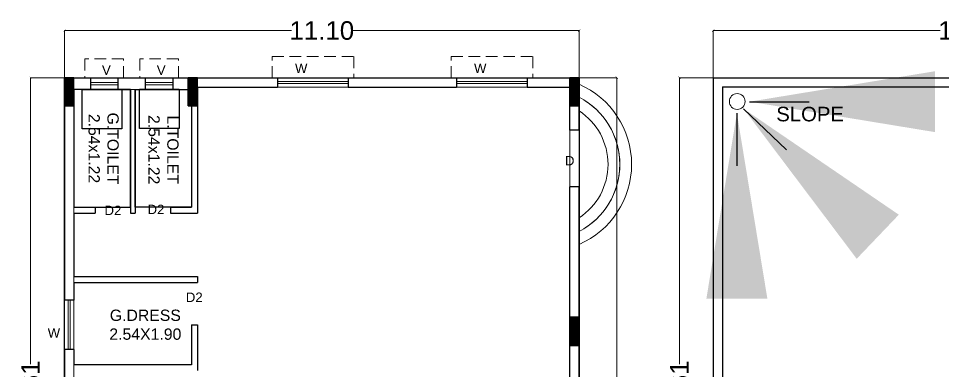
# Model space of a CAD drawing. Header units: metres. Extents: x 0 to 63445, y 32361 to 32804.
# Drawn here: x 63250.76 to 63270.68, y 32736.31 to 32743.91 of the extents above; entities that cross this region are included whole.
import ezdxf

# ---------------------------------------------------------------- set-up
doc = ezdxf.new("R2010")
doc.units = ezdxf.units.M
doc.header["$MEASUREMENT"] = 0
doc.header["$PDMODE"] = 34
doc.header["$PDSIZE"] = -10
doc.linetypes.add('DASHED2', pattern=[0.375, 0.25, -0.125])
doc.layers.get('0').update_dxf_attribs({"lineweight": 25})
for name, color, linetype, plot in [('BLK_3_FLR_1_BATH', 3, 'Continuous', False), ('BLK_3_FLR_1_BLT_UP_AREA', 14, 'Continuous', False), ('BLK_3_FLR_1_WATER_CLOSET', 2, 'Continuous', False)]:
    doc.layers.add(name, color=color, linetype=linetype, plot=plot)
for name, color, linetype, lineweight in [('BLK_3_FLR_1_UNITFA', 7, 'Continuous', 0), ('COLUMN', 1, 'Continuous', 30), ('DIM', 56, 'Continuous', 20), ('STEPS', 114, 'Continuous', 20), ('TEXT-2', 65, 'Continuous', 18), ('wall', 7, 'Continuous', 30), ('window', 154, 'Continuous', 9)]:
    doc.layers.add(name, color=color, linetype=linetype, lineweight=lineweight)
doc.layers.add('text', color=65, linetype='Continuous')
doc.styles.add('8IN', font='arial.ttf', dxfattribs={"height": 8})
doc.styles.add('AutoDCRFont', font='arial.ttf')
doc.styles.get("Standard").update_dxf_attribs({"font": 'arial.ttf', "height": 0.4})
doc.styles.add('TNR', font='times.ttf', dxfattribs={"height": 0.5})
doc.dimstyles.new('ARCHANA', dxfattribs={"dimscale": 0, "dimtxt": 0.5, "dimasz": 0.5, "dimexe": 0, "dimexo": 0, "dimgap": 0, "dimtad": 0, "dimzin": 0, "dimdsep": 46, "dimtxsty": 'TNR', "dimblk": 'ARCHTICK', "dimcen": 0.09, "dimclrd": 36, "dimclre": 36, "dimclrt": 7, "dimadec": 0, "dimazin": 0, "dimtfac": 1, "dimtofl": 0, "dimtmove": 0, "dimatfit": 3, "dimldrblk": 'ARCHTICK', "dimfxl": 1, "dimfrac": 2, "dimtolj": 1, "dimtzin": 0, "dimlwd": -1, "dimlwe": -1, "dimarcsym": 0})
doc.dimstyles.new('interior', dxfattribs={"dimtxt": 7, "dimasz": 4, "dimexe": 0.18, "dimexo": 0.0625, "dimgap": 0.09, "dimtad": 0, "dimdec": 0, "dimzin": 0, "dimdsep": 46, "dimlunit": 3, "dimtxsty": 'Standard', "dimblk": 'OPEN90', "dimcen": 0.09, "dimse1": 1, "dimse2": 1, "dimadec": 0, "dimazin": 0, "dimtfac": 1, "dimtdec": 0, "dimtofl": 0, "dimtmove": 0, "dimatfit": 3, "dimfxl": 1, "dimtolj": 1, "dimtzin": 0, "dimarcsym": 0})

# ---------------------------------------------------------------- blocks, each defined once
blk = doc.blocks.new('A$C7D115503')
at = {"layer": 'COLUMN', "ltscale": 3}
h = blk.add_hatch(dxfattribs=at)
h.set_pattern_fill('ANSI31', color=256, style=0)
h.paths.add_polyline_path([(-14.36, -11.59), (-6.36, -11.59), (-6.36, 12.41), (-14.36, 12.41)])
at = {"layer": 'COLUMN', "ltscale": 0.05}
for p, q in [((-14.36, 12.41), (-6.36, 12.41)), ((-14.36, 12.41), (-14.36, -11.59)), ((-6.36, 12.41), (-6.36, -11.59)), ((-6.36, -11.59), (-14.36, -11.59))]:
    blk.add_line(p, q, dxfattribs=at)
blk = doc.blocks.new('_ArchTick')
at = {"color": 0, "linetype": 'ByBlock', "const_width": 0.15}
blk.add_lwpolyline([(-0.5, -0.5), (0.5, 0.5)], dxfattribs=at)
blk = doc.blocks.new('*D803')
at = {"layer": 'Defpoints', "color": 0, "ltscale": 3, "transparency": 16777216}
for p in [(63251.748, 32742.634), (63251.02, 32729.028), (63251.748, 32729.028)]:
    blk.add_point(p, dxfattribs=at)
at = {"layer": 'DIM', "ltscale": 3, "transparency": 16777216}
for p, q in [((63251.748, 32742.634), (63251.02, 32742.634)), ((63251.02, 32742.634), (63251.02, 32736.448)), ((63251.02, 32729.028), (63251.02, 32735.213)), ((63251.748, 32729.028), (63251.02, 32729.028))]:
    blk.add_line(p, q, dxfattribs=at)
at = {"layer": 'DIM', "ltscale": 3, "transparency": 16777216, "xscale": 0.05, "yscale": 0.05, "zscale": 0.05}
for p, rotation in [((63251.02, 32742.634), 90), ((63251.02, 32729.028), 270)]:
    blk.add_blockref('_ArchTick', p, dxfattribs=dict(at, rotation=rotation))
at = {"layer": 'DIM', "color": 7, "ltscale": 3, "transparency": 16777216, "insert": (63251.02, 32735.831), "char_height": 0.4, "attachment_point": 5, "rotation": 90}
blk.add_mtext('\\A1;13.61', dxfattribs=at)
blk = doc.blocks.new('*D807')
at = {"layer": 'Defpoints', "color": 0, "ltscale": 3, "transparency": 16777216}
for p in [(63262.848, 32743.65), (63251.748, 32742.634), (63262.848, 32742.634)]:
    blk.add_point(p, dxfattribs=at)
at = {"layer": 'DIM', "ltscale": 3, "transparency": 16777216}
for p, q in [((63251.748, 32742.634), (63251.748, 32743.65)), ((63251.748, 32743.65), (63256.643, 32743.65)), ((63262.848, 32743.65), (63257.953, 32743.65)), ((63262.848, 32742.634), (63262.848, 32743.65))]:
    blk.add_line(p, q, dxfattribs=at)
at = {"layer": 'DIM', "ltscale": 3, "transparency": 16777216, "xscale": 0.05, "yscale": 0.05, "zscale": 0.05, "rotation": 180}
blk.add_blockref('_ArchTick', (63251.748, 32743.65), dxfattribs=at)
at = {"layer": 'DIM', "ltscale": 3, "transparency": 16777216, "xscale": 0.05, "yscale": 0.05, "zscale": 0.05}
blk.add_blockref('_ArchTick', (63262.848, 32743.65), dxfattribs=at)
at = {"layer": 'DIM', "color": 7, "ltscale": 3, "transparency": 16777216, "insert": (63257.298, 32743.65), "char_height": 0.4, "attachment_point": 5}
blk.add_mtext('\\A1;11.10', dxfattribs=at)
blk = doc.blocks.new('*D808')
at = {"layer": 'Defpoints', "color": 0, "ltscale": 3, "transparency": 16777216}
for p in [(63262.848, 32742.634), (63262.848, 32727.554), (63263.662, 32727.554)]:
    blk.add_point(p, dxfattribs=at)
at = {"layer": 'DIM', "ltscale": 3, "transparency": 16777216}
for p, q in [((63262.848, 32742.634), (63263.662, 32742.634)), ((63263.662, 32742.634), (63263.662, 32735.75)), ((63263.662, 32727.554), (63263.662, 32734.437)), ((63262.848, 32727.554), (63263.662, 32727.554))]:
    blk.add_line(p, q, dxfattribs=at)
at = {"layer": 'DIM', "ltscale": 3, "transparency": 16777216, "xscale": 0.05, "yscale": 0.05, "zscale": 0.05}
for p, rotation in [((63263.662, 32742.634), 90), ((63263.662, 32727.554), 270)]:
    blk.add_blockref('_ArchTick', p, dxfattribs=dict(at, rotation=rotation))
at = {"layer": 'DIM', "color": 7, "ltscale": 3, "transparency": 16777216, "insert": (63263.662, 32735.094), "char_height": 0.4, "attachment_point": 5, "rotation": 90}
blk.add_mtext('\\A1;15.08', dxfattribs=at)
blk = doc.blocks.new('*D785')
at = {"layer": 'Defpoints', "color": 0, "ltscale": 3, "transparency": 16777216}
for p in [(63265.74, 32742.634), (63265.012, 32729.028), (63265.74, 32729.028)]:
    blk.add_point(p, dxfattribs=at)
at = {"layer": 'DIM', "ltscale": 3, "transparency": 16777216}
for p, q in [((63265.74, 32742.634), (63265.012, 32742.634)), ((63265.012, 32742.634), (63265.012, 32736.448)), ((63265.012, 32729.028), (63265.012, 32735.213)), ((63265.74, 32729.028), (63265.012, 32729.028))]:
    blk.add_line(p, q, dxfattribs=at)
at = {"layer": 'DIM', "ltscale": 3, "transparency": 16777216, "xscale": 0.05, "yscale": 0.05, "zscale": 0.05}
for p, rotation in [((63265.012, 32742.634), 90), ((63265.012, 32729.028), 270)]:
    blk.add_blockref('_ArchTick', p, dxfattribs=dict(at, rotation=rotation))
at = {"layer": 'DIM', "color": 7, "ltscale": 3, "transparency": 16777216, "insert": (63265.012, 32735.831), "char_height": 0.4, "attachment_point": 5, "rotation": 90}
blk.add_mtext('\\A1;13.61', dxfattribs=at)
blk = doc.blocks.new('*D789')
at = {"layer": 'Defpoints', "color": 0, "ltscale": 3, "transparency": 16777216}
for p in [(63276.84, 32743.65), (63265.74, 32742.634), (63276.84, 32742.634)]:
    blk.add_point(p, dxfattribs=at)
at = {"layer": 'DIM', "ltscale": 3, "transparency": 16777216}
for p, q in [((63265.74, 32742.634), (63265.74, 32743.65)), ((63265.74, 32743.65), (63270.634, 32743.65)), ((63276.84, 32743.65), (63271.945, 32743.65)), ((63276.84, 32742.634), (63276.84, 32743.65))]:
    blk.add_line(p, q, dxfattribs=at)
at = {"layer": 'DIM', "ltscale": 3, "transparency": 16777216, "xscale": 0.05, "yscale": 0.05, "zscale": 0.05, "rotation": 180}
blk.add_blockref('_ArchTick', (63265.74, 32743.65), dxfattribs=at)
at = {"layer": 'DIM', "ltscale": 3, "transparency": 16777216, "xscale": 0.05, "yscale": 0.05, "zscale": 0.05}
blk.add_blockref('_ArchTick', (63276.84, 32743.65), dxfattribs=at)
at = {"layer": 'DIM', "color": 7, "ltscale": 3, "transparency": 16777216, "insert": (63271.29, 32743.65), "char_height": 0.4, "attachment_point": 5}
blk.add_mtext('\\A1;11.10', dxfattribs=at)
blk = doc.blocks.new('_Open90')
at = {"color": 0, "linetype": 'ByBlock', "lineweight": -2}
for p, q in [((-0.5, 0.5), (0, 0)), ((0, 0), (-1, 0)), ((0, 0), (-0.5, -0.5))]:
    blk.add_line(p, q, dxfattribs=at)

msp = doc.modelspace()

# ---------------------------------------------------------------- linework, layer by layer
at = {"lineweight": 20}
msp.add_circle((63266.2572, 32742.1203), 0.1703, dxfattribs=at)
at = {"layer": 'BLK_3_FLR_1_BATH', "color": 3, "ltscale": 0.5}
for points in [[(63251.9511, 32739.8394), (63253.1703, 32739.8394), (63253.1703, 32742.3795), (63251.9511, 32742.3795)], [(63253.2719, 32742.3795), (63254.4912, 32742.3795), (63254.4912, 32739.8394), (63253.2719, 32739.8394)]]:
    msp.add_lwpolyline(points, close=True, dxfattribs=at)
at = {"layer": 'BLK_3_FLR_1_BLT_UP_AREA', "color": 14}
msp.add_lwpolyline([(63251.7479, 32742.6335), (63262.848, 32742.6335), (63262.848, 32727.5543), (63254.415, 32727.5543), (63254.415, 32728.7735), (63253.1649, 32728.7735), (63253.1649, 32729.0275), (63251.7479, 32729.0275), (63251.7479, 32742.6335)], close=True, dxfattribs=at)
at = {"layer": 'BLK_3_FLR_1_UNITFA', "color": 8, "ltscale": 0.5}
msp.add_lwpolyline([(63254.6182, 32742.4303), (63262.6448, 32742.4303), (63262.6448, 32727.7575), (63254.6182, 32727.7575), (63254.6182, 32734.4125), (63251.9511, 32734.4125), (63251.9511, 32742.3795), (63254.4912, 32742.3795)], close=True, dxfattribs=at)
at = {"layer": 'BLK_3_FLR_1_WATER_CLOSET', "color": 3, "ltscale": 0.5}
for points in [[(63252.1324, 32742.3795), (63252.989, 32742.3795), (63252.989, 32741.5307), (63252.1324, 32741.5307)], [(63253.3661, 32742.3839), (63254.2227, 32742.3839), (63254.2227, 32741.5352), (63253.3661, 32741.5352)]]:
    msp.add_lwpolyline(points, close=True, dxfattribs=at)
at = {"layer": 'STEPS'}
for radius, start, end in [(1.8874, 293.61715, 66.38285), (1.6334, 297.57592, 62.42408), (1.6334, 303.24143, 56.75857), (1.3794, 303.24143, 56.75857)]:
    msp.add_arc((63262.0919, 32740.7636), radius, start, end, dxfattribs=at)
at = {"layer": 'wall'}
for p, q in [((63251.7479, 32742.6335), (63251.7479, 32737.8336)), ((63252.8152, 32742.6335), (63253.5, 32742.6335)), ((63253.6778, 32742.6335), (63254.3642, 32742.6335)), ((63254.3642, 32742.6335), (63256.3418, 32742.6335)), ((63257.8658, 32742.6335), (63260.2024, 32742.6335)), ((63261.7264, 32742.6335), (63262.848, 32742.6335)), ((63262.848, 32741.4999), (63262.848, 32742.6335)), ((63265.7397, 32742.6335), (63265.7397, 32734.4125)), ((63265.7397, 32742.6335), (63276.8398, 32742.6335)), ((63251.9511, 32742.3795), (63251.9511, 32739.8394)), ((63252.9079, 32742.3795), (63253.1703, 32742.3795)), ((63253.1703, 32742.3795), (63253.1703, 32739.7124)), ((63253.2719, 32742.3795), (63253.2719, 32739.7124)), ((63253.2719, 32742.3795), (63253.5024, 32742.3795)), ((63254.4912, 32742.3795), (63254.4912, 32739.8394)), ((63254.6182, 32742.4303), (63254.6182, 32739.7124)), ((63254.6182, 32742.4303), (63256.3418, 32742.4303)), ((63257.8658, 32742.4303), (63260.2024, 32742.4303)), ((63261.7264, 32742.4303), (63262.6448, 32742.4303)), ((63262.6448, 32741.4999), (63262.6448, 32742.4303)), ((63265.9397, 32742.4335), (63265.9397, 32734.4125)), ((63265.9397, 32742.4335), (63276.6398, 32742.4335)), ((63262.848, 32741.4999), (63262.6448, 32741.4999)), ((63262.6448, 32727.7575), (63262.6448, 32740.2807)), ((63262.848, 32740.2807), (63262.6448, 32740.2807)), ((63262.848, 32727.5543), (63262.848, 32740.2807)), ((63251.9511, 32739.8394), (63252.4083, 32739.8394)), ((63251.9511, 32739.7124), (63251.9511, 32738.3408)), ((63251.9511, 32739.7124), (63252.4083, 32739.7124)), ((63252.4083, 32739.8394), (63252.4083, 32739.7124)), ((63253.1703, 32739.7124), (63253.2719, 32739.7124)), ((63254.0339, 32739.8394), (63254.0339, 32739.7124)), ((63254.0339, 32739.8394), (63254.4912, 32739.8394)), ((63254.0339, 32739.7124), (63254.6182, 32739.7124)), ((63251.9511, 32738.3408), (63254.6182, 32738.3408)), ((63254.6182, 32738.3408), (63254.6182, 32738.2138)), ((63251.9511, 32738.2138), (63251.9511, 32737.8336)), ((63251.9511, 32738.2138), (63254.6182, 32738.2138)), ((63254.4912, 32737.2993), (63254.4912, 32736.4381)), ((63254.4912, 32737.2993), (63254.6182, 32737.2993)), ((63254.6182, 32737.2993), (63254.6182, 32736.3131)), ((63251.7479, 32736.7667), (63251.7479, 32735.9467)), ((63251.9511, 32736.7667), (63251.9511, 32736.4381))]:
    msp.add_line(p, q, dxfattribs=at)
at = {"layer": 'wall', "ltscale": 0.5}
for p, q in [((63251.7479, 32742.6335), (63252.3181, 32742.6335)), ((63254.4912, 32736.4381), (63251.9511, 32736.4381))]:
    msp.add_line(p, q, dxfattribs=at)
at = {"layer": 'wall', "ltscale": 3}
for p, q in [((63252.3181, 32742.3795), (63252.3181, 32742.6335)), ((63252.9079, 32742.3795), (63252.9079, 32742.6335)), ((63253.5, 32742.3795), (63253.5, 32742.6335)), ((63254.0898, 32742.3795), (63254.0898, 32742.6335)), ((63256.3418, 32742.6335), (63256.3418, 32742.4303)), ((63257.8658, 32742.6335), (63257.8658, 32742.4303)), ((63260.2024, 32742.6335), (63260.2024, 32742.4303)), ((63261.7264, 32742.6335), (63261.7264, 32742.4303)), ((63251.9511, 32737.8336), (63251.7479, 32737.8336)), ((63251.9511, 32736.7667), (63251.7479, 32736.7667))]:
    msp.add_line(p, q, dxfattribs=at)
at = {"layer": 'wall', "ltscale": 0.1}
msp.add_line((63252.3181, 32742.3795), (63251.9511, 32742.3795), dxfattribs=at)
at = {"layer": 'wall', "ltscale": 0.05}
for p, q in [((63252.9079, 32742.3795), (63253.0447, 32742.3795)), ((63254.0898, 32742.3795), (63254.4912, 32742.3795))]:
    msp.add_line(p, q, dxfattribs=at)
at = {"layer": 'wall'}
msp.add_lwpolyline([(63257.8658, 32742.6335), (63260.2024, 32742.6335)], dxfattribs=at)
at = {"layer": 'window'}
for p, q in [((63252.9067, 32742.6335), (63252.3181, 32742.6335)), ((63252.3181, 32742.5336), (63252.9079, 32742.5336)), ((63252.3181, 32742.4795), (63252.9079, 32742.4794)), ((63252.9067, 32742.6335), (63252.9079, 32742.6335)), ((63252.9067, 32742.5336), (63252.9079, 32742.5336)), ((63252.9067, 32742.4795), (63252.9079, 32742.4795)), ((63254.0887, 32742.6335), (63253.5, 32742.6335)), ((63253.5, 32742.5336), (63254.0898, 32742.5336)), ((63253.5, 32742.4795), (63254.0898, 32742.4794)), ((63254.0887, 32742.6335), (63254.0898, 32742.6335)), ((63254.0887, 32742.5336), (63254.0898, 32742.5336)), ((63254.0887, 32742.4795), (63254.0898, 32742.4795)), ((63257.8658, 32742.6335), (63256.3427, 32742.6335)), ((63257.8658, 32742.5536), (63256.3427, 32742.5536)), ((63257.8658, 32742.5103), (63256.3427, 32742.5103)), ((63261.7264, 32742.6335), (63260.2033, 32742.6335)), ((63261.7264, 32742.5536), (63260.2033, 32742.5536)), ((63261.7264, 32742.5103), (63260.2033, 32742.5103)), ((63252.3181, 32742.3795), (63253.1703, 32742.3795)), ((63252.3192, 32742.3795), (63252.3205, 32742.3795)), ((63252.9067, 32742.3795), (63252.9079, 32742.3795)), ((63254.0887, 32742.3839), (63253.5, 32742.3839)), ((63253.5012, 32742.3795), (63253.5024, 32742.3795)), ((63254.0887, 32742.3795), (63254.0898, 32742.3795)), ((63257.8658, 32742.4303), (63256.3427, 32742.4303)), ((63261.7264, 32742.4303), (63260.2033, 32742.4303)), ((63251.7479, 32736.7667), (63251.7479, 32737.8326)), ((63251.8278, 32736.7667), (63251.8278, 32737.8326)), ((63251.8711, 32736.7667), (63251.8711, 32737.8326)), ((63251.9511, 32736.7667), (63251.9511, 32737.8336))]:
    msp.add_line(p, q, dxfattribs=at)
at = {"layer": 'window', "color": 8, "linetype": 'DASHED2'}
for points in [[(63256.2275, 32742.6335), (63256.2275, 32743.0907), (63257.9897, 32743.0907), (63257.9897, 32742.6335)], [(63260.0882, 32742.6335), (63260.0882, 32743.0907), (63261.8503, 32743.0907), (63261.8503, 32742.6335)], [(63253.023, 32742.6335), (63253.023, 32743.0399), (63252.1891, 32743.0399), (63252.1891, 32742.6335)], [(63254.205, 32742.6335), (63254.205, 32743.0399), (63253.371, 32743.0399), (63253.371, 32742.6335)]]:
    msp.add_lwpolyline(points, dxfattribs=at)

# ---------------------------------------------------------------- block references
at = {"layer": 'COLUMN', "ltscale": 0.05, "xscale": -0.025400733691282, "yscale": 0.025400733691282, "zscale": 0.025400733691282, "rotation": 180}
for p in [(63252.1127, 32742.3392), (63254.7798, 32742.3392), (63263.0096, 32742.3392), (63263.0096, 32737.172)]:
    msp.add_blockref('A$C7D115503', p, dxfattribs=at)

# ---------------------------------------------------------------- texts
at = {"style": '8IN'}
msp.add_text('SLOPE', height=0.31338, dxfattribs=at).set_placement((63267.0991, 32741.6919))
at = {"layer": 'text', "char_height": 0.243875, "width": 6.463095, "attachment_point": 7, "rotation": 270}
for s, insert in [('\\pxqc,t13;G.TOILET\\P\\ptz;2.54x1.22', (63252.2646, 32744.3369)), ('\\pxqc,t13;L.TOILET\\P\\ptz;2.54x1.22', (63253.5555, 32744.3118))]:
    msp.add_mtext(s, dxfattribs=dict(at, insert=insert))
at = {"layer": 'text', "attachment_point": 7}
for s, insert, char_height, width in [('\\pxqc;D', (63259.7102, 32740.7406), 0.20321, 5.867919), ('\\pxqc;D2', (63250.7886, 32739.6894), 0.20321, 5.867919), ('\\pxqc;D2', (63249.8602, 32739.6688), 0.20321, 5.867919), ('\\pxqc;D2', (63251.6143, 32737.793), 0.20321, 5.867919), ('\\pxqc;G.DRESS\\P2.54X1.90', (63250.2616, 32736.9739), 0.243875, 6.463095)]:
    msp.add_mtext(s, dxfattribs=dict(at, insert=insert, char_height=char_height, width=width))
at = {"layer": 'TEXT-2', "char_height": 0.2032, "width": 0.183842, "attachment_point": 3, "style": 'AutoDCRFont'}
for s, insert in [('V', (63252.7475, 32742.8975)), ('V', (63253.9294, 32742.8975)), ('W', (63256.9884, 32742.9384)), ('W', (63260.849, 32742.9384)), ('W', (63251.6553, 32737.2272))]:
    msp.add_mtext(s, dxfattribs=dict(at, insert=insert))

# ---------------------------------------------------------------- dimensions: what is measured, and where the dimension line sits
at = {"layer": 'DIM', "ltscale": 3}
for base, p1, p2, picture, middle in [((63262.848, 32743.65), (63251.7479, 32742.6335), (63262.848, 32742.6335), '*D807', (63257.2979, 32743.65)), ((63276.8398, 32743.65), (63265.7397, 32742.6335), (63276.8398, 32742.6335), '*D789', (63271.2898, 32743.65))]:
    dim = msp.add_linear_dim(base=base, p1=p1, p2=p2, dimstyle='ARCHANA', override={"dimscale": 1, "dimtxt": 0.278, "dimasz": 0.05, "dimtxsty": 'Standard', "dimclrd": 256, "dimclre": 256, "dimfxl": 5, "dimfxlon": 1, "dimarcsym": 1}, dxfattribs=at)
    dim.commit()
    dim.dimension.update_dxf_attribs({"geometry": picture, "text_midpoint": middle})
for base, p1, p2, picture, middle in [((63251.02, 32729.0275), (63251.7479, 32742.6335), (63251.7479, 32729.0275), '*D803', (63251.02, 32735.8305)), ((63263.6623, 32727.5543), (63262.848, 32742.6335), (63262.848, 32727.5543), '*D808', (63263.6623, 32735.0939)), ((63265.0119, 32729.0275), (63265.7397, 32742.6335), (63265.7397, 32729.0275), '*D785', (63265.0119, 32735.8305))]:
    dim = msp.add_linear_dim(base=base, p1=p1, p2=p2, angle=90, dimstyle='ARCHANA', override={"dimscale": 1, "dimtxt": 0.278, "dimasz": 0.05, "dimtxsty": 'Standard', "dimclrd": 256, "dimclre": 256, "dimfxl": 5, "dimfxlon": 1, "dimarcsym": 1}, dxfattribs=at)
    dim.commit()
    dim.dimension.update_dxf_attribs({"geometry": picture, "text_midpoint": middle})

# ---------------------------------------------------------------- leaders
at = {"lineweight": 20}
for points in [[(63266.5245, 32742.1164), (63267.8063, 32742.1164)], [(63266.3944, 32741.963), (63267.3215, 32741.0779)], [(63266.2495, 32741.8649), (63266.2495, 32740.7349)]]:
    msp.add_leader(points, dimstyle='interior', override={"dimgap": 0.09, "dimtad": 0, "dimfxl": 6}, dxfattribs=at)

doc.saveas('drawing.dxf')
